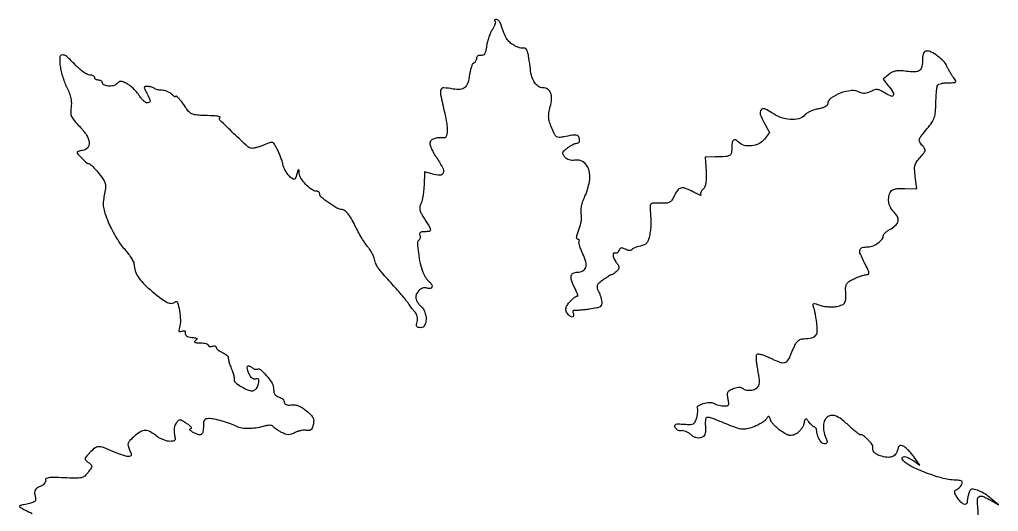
# Model space of a CAD drawing. Extents: x 0 to 388, y 0 to 389.
# Drawn here: x 0.3 to 387.5, y 194.3 to 389 of the extents above; entities that cross this region are included whole.
import ezdxf

# ---------------------------------------------------------------- set-up
doc = ezdxf.new("R2010")
doc.units = 0

msp = doc.modelspace()

# ---------------------------------------------------------------- linework, layer by layer
msp.add_lwpolyline([(379.469084, 192.961438, 0.049571), (379.405377, 195.57824, -0.027935), (379.186138, 198.819102, -0.23718), (379.807246, 200.091664, -0.265737), (381.136172, 200.267446, -0.033812), (383.82918, 198.94807), (387.5, 196.830893), (384.5, 199.436774, 0.039129), (382.171059, 201.159901, 0.043897), (379.687126, 202.424887, 0.047957), (377.527645, 203.063323, 0.249229), (376.378395, 202.711728, 0.114275), (376.019274, 202.136155, 0.01842), (375.634349, 200.862238, 0.020035), (375.298338, 199.33481, 0.018704), (375.076511, 197.75, -0.27519), (374.609035, 197.120489, -0.219809), (373.748819, 197.153001, -0.090206), (372.53343, 198.077788, -0.040119), (371.294217, 199.673721, -0.019536), (370.504941, 200.98753, -0.084622), (370.20859, 201.844149, -0.184819), (370.32232, 202.401508, -0.172234), (370.782623, 202.760874, 0.076453), (371.321869, 203.037757, 0.036417), (371.919998, 203.541322, 0.035013), (372.480871, 204.170296, 0.041732), (372.912847, 204.837153, 0.072933), (373.223514, 205.699486, 0.281514), (373.037306, 206.211761, 0.140467), (372.3281, 206.506787, 0.017595), (370.651388, 206.641084, -0.054607), (364.97723, 207.520982, -0.028977), (358.218355, 209.767479, -0.026393), (352.147752, 212.563366, -0.134005), (349.450422, 215.080219, -0.379133), (349.56273, 215.729787, -0.21488), (350.392844, 215.943068, -0.06929), (352.118765, 215.389843, -0.040638), (353.993894, 214.291723), (356.4328, 212.583447), (354.146857, 215.793758, 0.020571), (353.137532, 217.094494, 0.018828), (351.995699, 218.348279, 0.019217), (350.891388, 219.389532, 0.056608), (350.033813, 219.981904, 0.050934), (349.062544, 220.380713, 0.207707), (348.443334, 220.304946, 0.168302), (347.993906, 219.777787, 0.031658), (347.602674, 218.553062, -0.107724), (346.763583, 216.861701, -0.145092), (345.367925, 215.891484, -0.111525), (343.368234, 215.696561, -0.048541), (340.75, 216.287462, -0.042068), (339.204367, 216.946526, -0.108788), (338.285414, 217.726646, -0.126203), (337.856891, 218.742665, -0.067011), (337.837331, 220.117255, 0.186846), (337.746769, 220.47216, 0.016049), (337.168338, 221.23089, 0.019458), (336.391067, 222.112871, 0.013831), (335.455752, 223.041569, 0.014558), (334.512668, 223.877224, 0.030178), (333.721377, 224.46101, 0.047121), (333.170449, 224.74861, 0.532662), (333, 224.634008, -0.597635), (332.808014, 224.530756, -0.015248), (331.798872, 225.24271, -0.016817), (330.480366, 226.305743, -0.008838), (328.911053, 227.709694, 0.018602), (325.404956, 230.725208, 0.077955), (322.995692, 232.096743, 0.14802), (321.116449, 232.224768, 0.140798), (319.438786, 231.295929, 0.121702), (318.553082, 229.828969, 0.076173), (318.253957, 227.83521, 0.06145), (318.558265, 225.430498, 0.038896), (319.46556, 222.75, -0.04508), (319.727822, 221.942478, -0.163569), (319.67448, 221.412637, -0.210927), (319.329902, 221.103998, -0.078831), (318.674376, 221, -0.199565), (317.655259, 221.423631, -0.066987), (316.661404, 222.733388, -0.05805), (315.897774, 224.542711, -0.056122), (315.55922, 226.5, 0.077194), (315.47349, 226.895932, 0.070876), (315.270333, 227.260127, 0.074303), (314.984778, 227.538193, 0.102626), (314.658934, 227.683411, -0.106756), (314.249014, 227.870127, -0.02615), (313.674996, 228.346213, -0.025598), (313.060388, 228.973843, -0.023094), (312.490429, 229.682203, 0.018004), (311.658363, 230.738134, 0.323849), (311.262971, 230.835327, 0.228308), (310.944408, 230.484, 0.010426), (310.505258, 228.876971, -0.062693), (310.078298, 227.77984, -0.041802), (309.338401, 226.650285, -0.041781), (308.420233, 225.658703, -0.062308), (307.456603, 224.976774, -0.050911), (306.020674, 224.387095, -0.119322), (304.869417, 224.329014, -0.084972), (303.581922, 224.808712, -0.017655), (301.531335, 226.098596, -0.026243), (300.132591, 227.160323, -0.026178), (298.851546, 228.363564, -0.027109), (297.848694, 229.52994, -0.086143), (297.371774, 230.436942, 0.016622), (296.961821, 231.576013, 0.269909), (296.653743, 231.817508, 0.259282), (296.282344, 231.673536, 0.015557), (295.517915, 230.693613, -0.076199), (294.779813, 229.952669, -0.024877), (293.490271, 229.097681, -0.024135), (291.942383, 228.277085, -0.02501), (290.340626, 227.62018, -0.028977), (287.899502, 226.914925, -0.080035), (286.119008, 226.801567, -0.060852), (284.128137, 227.241968, -0.011784), (280.676712, 228.552239, 0.003113), (274.027467, 231.209319, 0.107816), (272.373531, 231.474771, 0.371543), (271.623848, 230.751982, 0.036696), (271.572872, 228.044979, -0.020801), (271.59967, 225.97328, -0.083872), (271.354209, 224.737103, -0.133845), (270.788447, 223.960291, -0.09223), (269.82331, 223.443921, -0.084024), (268.867725, 223.309572, -0.066835), (267.838128, 223.477256, -0.060768), (266.799979, 223.936269, -0.049336), (265.820531, 224.659867, 0.045694), (264.910677, 225.342328, 0.041483), (263.862836, 225.873685, 0.043968), (262.839386, 226.188608, 0.093828), (262.015301, 226.207998, -0.087973), (261.293382, 226.216597, -0.078366), (260.586299, 226.469759, -0.079752), (260.002, 226.922671, -0.096757), (259.634864, 227.509145, -0.129109), (259.548729, 228.291834, -0.275286), (259.919786, 228.746532, -0.094036), (260.933597, 228.911763, -0.011573), (263.184452, 228.801147, 0.017147), (265.671544, 228.706697, 0.123054), (266.829317, 228.991508, 0.167793), (267.538678, 229.749573, 0.039193), (268.130157, 231.414319, 0.018072), (268.399446, 232.580695, 0.022895), (268.559231, 233.675084, 0.021812), (268.609723, 234.582597, 0.142334), (268.488819, 235.018091, -0.409984), (268.71594, 236.012289, -0.067991), (270.687082, 236.921702, -0.056309), (273.192447, 237.387943, -0.141659), (274.991406, 237.004599, 0.03832), (275.865862, 236.619539, 0.023365), (276.947267, 236.295101, 0.023352), (278.055803, 236.072633, 0.037858), (279.013714, 236, 0.051608), (280.141513, 236.116719, 0.2235), (280.664865, 236.511298, 0.154262), (280.804006, 237.280794, 0.022249), (280.527848, 238.873208, -0.032152), (280.305837, 240.323301, -0.09955), (280.414828, 241.302883, -0.133115), (280.865178, 241.999456, -0.079856), (281.698393, 242.536841, -0.022425), (283.461852, 243.217991, -0.072993), (284.691436, 243.439243, -0.100244), (285.708263, 243.267301, -0.068535), (286.737014, 242.699685, 0.099087), (287.389332, 242.389781, 0.042074), (288.348845, 242.233076, 0.039466), (289.434065, 242.234272, 0.041501), (290.487014, 242.407385, 0.119825), (292.079105, 243.245204, 0.171312), (292.849429, 244.627101, 0.078045), (292.881919, 247.045691, 0.012176), (292.086785, 251.771535, -0.019787), (291.831267, 253.445516, -0.028566), (291.749289, 254.94031, -0.027895), (291.81787, 256.119277, -0.229755), (292.097936, 256.560528, -0.193255), (292.647303, 256.655833, -0.020554), (293.928946, 256.327028, -0.022973), (295.477905, 255.782287, -0.016493), (297.15543, 255.038993, 0.017806), (300.785209, 253.442062, 0.117437), (302.734372, 253.157325, 0.205243), (304.049201, 253.864752, 0.072841), (305.145951, 255.75, -0.009088), (306.779377, 259.61724, -0.06159), (307.846437, 261.393955, -0.124362), (308.976017, 262.269673, -0.08862), (310.539657, 262.644446, 0.030985), (313.684301, 263.02495, 0.162123), (315.19029, 263.85515, 0.177582), (315.822291, 265.37519, 0.038732), (315.721702, 268.25704, 0.009747), (315.484584, 270.045562, 0.008452), (315.167829, 271.910896, 0.008533), (314.82354, 273.590537, 0.024534), (314.508206, 274.737499, -0.022608), (314.129628, 276.094048, -0.351966), (314.325634, 276.499906, -0.188919), (314.91279, 276.541428, -0.008149), (316.911751, 275.880919, 0.042324), (318.365357, 275.508464, 0.024873), (320.149047, 275.29972, 0.024755), (321.965901, 275.268353, 0.038321), (323.525113, 275.438733, 0.047421), (325.704875, 276.066047, 0.179409), (326.744999, 276.996929, 0.121078), (327.150167, 278.619239, 0.016871), (327.045555, 282.107393, -0.066234), (327.140054, 283.483711, -0.115178), (327.615111, 284.519078, -0.088987), (328.600009, 285.407193, -0.028308), (330.340721, 286.357393, -0.016243), (331.785066, 286.986152, -0.016411), (333.262263, 287.517484, -0.016439), (334.576049, 287.89468, -0.061756), (335.425514, 288, 0.184814), (336.097491, 288.257165, 0.261208), (336.299933, 288.850532, 0.06906), (335.896223, 290.068327, 0.007794), (334.566298, 292.663309, -0.018083), (332.876516, 296.134602, -0.157512), (332.700044, 297.818751, -0.289342), (333.580601, 298.724392, -0.059103), (335.904029, 299, 0.096705), (337.904112, 299.390486, 0.064613), (339.940721, 300.54219, 0.068082), (341.488687, 302.072514, 0.163512), (342.006323, 303.578741, -0.184499), (342.185043, 304.037131, -0.028849), (342.890181, 304.72978, -0.028831), (343.859442, 305.483795, -0.021542), (345.006323, 306.20349, 0.061482), (347.044671, 307.721589, 0.167199), (347.859201, 309.299581, 0.170178), (347.523807, 311.025358, 0.064168), (346, 313, -0.083241), (344.74529, 314.76013, -0.079772), (344.109769, 316.85919, -0.081615), (344.170149, 319.008494, -0.093613), (344.926608, 320.91549, -0.139555), (345.608659, 321.524835, -0.05882), (346.780119, 321.931769, -0.043255), (348.413879, 322.145978, -0.020433), (350.541852, 322.152475), (355.261114, 321.973971), (354.617372, 326.826736, -0.018568), (354.350508, 329.634706, -0.076364), (354.511787, 331.330672, -0.091658), (355.158353, 332.7403, -0.033652), (356.54164, 334.450429, 0.014979), (358.006595, 336.129318, 0.116907), (358.459312, 337.055278, 0.189208), (358.334149, 337.872314, 0.052438), (357.554825, 338.939419, -0.042142), (356.395276, 340.460531, -0.208351), (356.231457, 341.500295, -0.103731), (356.846214, 342.737128, -0.007), (359.343129, 345.812238, 0.024679), (361.176824, 348.24117, 0.067477), (362.134771, 350.162304, 0.061139), (362.596712, 352.376473, 0.017595), (362.766198, 355.877865, -0.009475), (362.84326, 358.275438, -0.012377), (363.009465, 360.462945, -0.010007), (363.228436, 362.269819, -0.103609), (363.482086, 362.971014, -0.160229), (363.955063, 363.368965, -0.03536), (364.977842, 363.697735, -0.033346), (366.270318, 363.924466, -0.026753), (367.680989, 364, 0.007554), (370.027042, 364.035444, 0.210886), (370.56661, 364.293359, 0.329641), (370.602575, 364.789437, 0.015769), (369.611884, 366.25, -0.014953), (368.919748, 367.266834, -0.010082), (368.188853, 368.465473, -0.010162), (367.528298, 369.654503, -0.019822), (367.059351, 370.632461, 0.092835), (365.774453, 372.540631, 0.040006), (363.445756, 374.554645, 0.039335), (360.904404, 376.12841, 0.130489), (359, 376.54692, 0.152058), (358.357345, 376.31597, 0.117202), (357.880161, 375.738572, 0.079204), (357.589234, 374.795539, 0.034984), (357.496172, 373.491046, -0.044856), (357.218705, 370.448072, -0.18391), (356.275782, 368.890399, -0.166174), (354.465955, 368.263674, -0.035191), (351.085914, 368.488184, 0.019832), (348.605616, 368.729575, 0.056724), (346.878279, 368.632799, 0.073638), (345.48492, 368.176762, 0.054389), (344.118829, 367.297306), (341.850141, 365.460233), (343.92507, 362.822387, -0.022176), (345.795099, 360.214959, -0.242943), (345.92126, 358.972259, -0.424693), (345.078207, 358.623647, -0.035395), (342.75, 359.841311, 0.020697), (340.862591, 360.900163, 0.088556), (339.631812, 361.271759, 0.110875), (338.493304, 361.152601, 0.041896), (337.016435, 360.512687, -0.03763), (335.772534, 359.961086, -0.066657), (334.676733, 359.728615, -0.075982), (333.66095, 359.8057, -0.066092), (332.661138, 360.181353, 0.146963), (329.326059, 360.855883, 0.066037), (324.92607, 359.852734, 0.069259), (321.202736, 357.845964, 0.238938), (320, 355.472821, -0.232703), (319.749387, 354.963497, -0.051393), (318.897196, 354.436825, -0.043305), (317.683629, 353.974048, -0.029807), (316.245773, 353.655291, 0.03848), (314.684943, 353.28079, 0.032156), (313.099806, 352.653727, 0.033348), (311.719796, 351.88604, 0.072217), (310.807992, 351.088719, -0.160081), (308.56263, 349.726771, -0.075818), (305.148374, 349.465367, -0.067094), (301.339372, 350.272933, -0.069076), (297.921081, 352.056195, 0.055557), (295.109394, 353.620737, 0.33574), (293.592155, 353.231619, 0.25925), (293.295643, 351.446305, 0.042346), (294.803264, 348.136254), (296.986223, 344.252203), (294.920532, 341.626102, -0.11099), (292.752148, 339.861087, -0.087195), (289.838688, 338.997439, -0.090631), (286.909419, 339.192627, -0.135341), (284.690476, 340.452381, 0.079653), (283.497758, 341.3155, 0.320163), (282.657895, 341.186638, 0.172145), (282.134091, 340.123806, 0.029246), (282, 337.833333, -0.056607), (281.792814, 336.009155, -0.224196), (281.112704, 335.145899, -0.102275), (279.633958, 334.75478, -0.00785), (275.5, 334.593345), (271.5, 334.5), (271.835172, 328.906601, -0.016028), (271.910473, 326.198469, -0.04072), (271.742335, 324.240159, -0.057717), (271.3273, 322.809498, -0.09724), (270.632791, 321.775648, 0.044704), (270.095914, 321.133111, 0.063693), (269.753219, 320.474026, 0.082496), (269.644112, 319.899432, 0.19911), (269.797619, 319.503711, -0.747465), (269.737465, 319.398802, -0.040143), (269.161876, 319.58561, -0.016622), (268.080842, 320.077881, -0.006823), (266.647065, 320.813779, 0.029813), (263.660355, 322.177177, 0.15105), (261.855502, 322.30154, 0.184194), (260.497851, 321.381979, 0.048647), (259.18629, 319.058729, -0.040845), (258.313829, 317.455473, -0.132907), (257.417616, 316.659033, -0.105549), (256.118596, 316.32466, -0.020833), (253.699278, 316.324768, 0.012343), (251.156723, 316.368048, 0.130686), (250.165218, 316.096241, 0.236419), (249.730941, 315.431978, 0.049504), (249.708338, 314, -0.007702), (249.951782, 310.411655, -0.019284), (249.987926, 307.78719, -0.024061), (249.823757, 305.539373, -0.020708), (249.44054, 303.200858, -0.037412), (248.959509, 301.519333, -0.098362), (248.307489, 300.454685, -0.107437), (247.336627, 299.774478, -0.049965), (245.858479, 299.321696, 0.023286), (244.708658, 299.035486, 0.027325), (243.651695, 298.655454, 0.027896), (242.809212, 298.242684, 0.127147), (242.418502, 297.868134, -0.195402), (242.066979, 297.611143, -0.078739), (241.46363, 297.557799, -0.061697), (240.712893, 297.703899, -0.044017), (239.924475, 298.04042, 0.03454), (238.922618, 298.490641, 0.136883), (238.256225, 298.544881, 0.183167), (237.770532, 298.244973, 0.072349), (237.380379, 297.548868, -0.06213), (237.088276, 297.001902, -0.093014), (236.700758, 296.625617, -0.121282), (236.282536, 296.475879, -0.165487), (235.895215, 296.564761, 0.373579), (235.28811, 296.465868, 0.213678), (235.073646, 295.700634, 0.07443), (235.538899, 294.176987, 0.050844), (236.481245, 292.628013, -0.029501), (237.191672, 291.565054, -0.130226), (237.391694, 290.845643, -0.154016), (237.193296, 290.189047, -0.046616), (236.52087, 289.378013, -0.020401), (235.948415, 288.850459, -0.024539), (235.367897, 288.404791, -0.024341), (234.851729, 288.083336, -0.12777), (234.530936, 288, 0.128268), (234.158186, 287.902777, 0.009541), (233.243189, 287.367444, 0.012736), (232.166647, 286.671448, 0.009313), (231.006411, 285.846619, 0.021239), (229.447763, 284.588492, 0.11264), (228.810511, 283.705015, 0.164316), (228.743234, 282.807532, 0.060197), (229.210822, 281.606076, -0.028626), (229.656703, 280.644432, -0.017918), (230.071847, 279.474893, -0.017972), (230.399011, 278.289615, -0.03102), (230.573399, 277.281893, -0.093244), (230.479108, 276.0536, -0.193758), (229.910752, 275.298684, -0.089448), (228.612173, 274.803562, -0.011489), (225.659481, 274.318371, -0.006462), (223.619698, 274.057989, -0.008596), (221.759247, 273.877237, -0.0064), (220.204905, 273.773157, -0.082113), (219.627319, 273.83683, 0.230736), (219.352838, 273.786916, 0.191951), (219.1941, 273.532648, 0.096058), (219.200065, 273.063924, 0.040561), (219.377999, 272.457334, -0.175246), (219.395863, 271.538528, -0.391305), (218.832052, 271.232497, -0.131324), (217.731419, 271.847911, -0.059334), (216.682299, 273.141884, -0.110782), (216.376148, 274.001662, -0.108155), (216.462578, 274.917887, -0.0743), (216.985149, 275.97834, -0.027386), (218.011536, 277.298257, -0.022213), (218.940475, 278.275393, -0.033718), (219.837479, 279.029167, -0.036062), (220.599555, 279.506255, -0.266243), (221.012019, 279.492572, 0.660406), (221.152838, 279.591779, 0.032402), (220.942397, 280.337534, 0.020456), (220.474861, 281.505647, 0.009455), (219.77706, 282.985805, -0.031842), (218.613526, 285.770492, -0.131394), (218.485446, 287.575701, -0.234753), (219.276713, 288.613082, -0.11501), (220.936572, 289, 0.115204), (223.098265, 289.504772, 0.205649), (224.263044, 290.86993, 0.141822), (224.305416, 293.105398, 0.049198), (223.154644, 296.152234, -0.016619), (222.400185, 297.813872, -0.023189), (221.845736, 299.348933, -0.020806), (221.509632, 300.61936, -0.19507), (221.602457, 301.165778, 0.106777), (221.715169, 301.483575, 0.18111), (221.651555, 301.754947, 0.162964), (221.416419, 301.937104, 0.084205), (221.045597, 302, -0.341699), (220.707403, 302.261673, -0.095641), (220.6624, 302.974456, -0.049223), (220.927942, 304.12927, -0.017851), (221.521078, 305.704689, 0.033112), (222.071588, 307.31411, 0.027465), (222.446355, 309.085753, 0.02833), (222.60839, 310.752677, 0.064203), (222.497284, 312.012366, -0.070822), (222.395227, 313.374309, -0.033884), (222.630749, 315.116735, -0.030582), (223.155046, 317.062212, -0.02538), (223.940824, 319.057676, 0.063784), (225.699902, 324.774897, 0.113891), (225.427359, 329.661758, 0.177541), (223.260652, 332.608994, 0.196035), (219.805599, 333.30317, -0.058727), (218.698124, 333.223778, -0.06633), (217.649436, 333.412679, -0.069115), (216.722576, 333.858915, -0.07297), (215.971614, 334.534203, -0.048333), (215.292301, 335.535436, -0.190111), (215.201923, 336.261698, -0.138537), (215.629758, 336.996513, -0.021894), (216.893217, 338.114616, -0.02753), (217.892059, 338.836196, -0.027268), (218.967236, 339.446168, -0.02834), (219.964143, 339.873374, -0.087269), (220.684108, 340, 0.114712), (221.24134, 340.129547, 0.138988), (221.638672, 340.48732, 0.119585), (221.8266, 341.047847, 0.072436), (221.785009, 341.75, 0.124205), (221.291881, 342.768443, 0.189326), (220.439491, 343.232451, 0.074797), (218.870424, 343.193162, 0.009228), (215.5, 342.535156, -0.041697), (213.716549, 342.305778, -0.172783), (212.694212, 342.619361, -0.11958), (211.889643, 343.588348, -0.015673), (210.780959, 346.047289, -0.023466), (209.927687, 348.419248, -0.058075), (209.593109, 350.23341, -0.058258), (209.685195, 352.0725, -0.023736), (210.217657, 354.523979, 0.049176), (210.729697, 357.636102, 0.109478), (210.36504, 359.996309, 0.158421), (209.174643, 361.451599, 0.143717), (207.306127, 362, -0.146667), (205.561208, 362.523096, -0.097654), (204.06251, 363.997435, -0.075655), (202.94908, 366.31495, -0.046933), (202.339118, 369.277404, 0.007742), (201.768343, 373.829156, 0.040492), (201.214818, 376.290945, 0.101717), (200.557382, 377.48064, 0.312093), (199.713118, 377.703595, -0.12284), (199.066487, 377.637158, -0.03403), (198.060991, 377.851583, -0.03219), (196.918005, 378.259113, -0.028832), (195.792383, 378.823127, -0.058181), (194.166107, 380.029873, -0.066629), (192.945074, 381.530212, -0.046197), (191.866981, 383.718671, -0.013621), (190.62512, 387.25, 0.05797), (190.320859, 387.91919, 0.061533), (189.876032, 388.485937, 0.068947), (189.364691, 388.870449, 0.127454), (188.864718, 389, 0.056788), (188.45161, 388.952929, 0.17081), (188.215458, 388.803136, 0.254312), (188.178137, 388.584557, 0.114609), (188.336841, 388.329826, -0.230577), (188.484178, 387.902694, -0.046998), (188.308608, 387.098691, -0.040711), (187.904654, 386.116804, -0.028248), (187.299633, 385.079826, 0.042336), (186.604079, 383.80668, 0.020668), (185.927378, 382.082824, 0.020337), (185.367379, 380.220311, 0.027684), (185.025726, 378.5, -0.019688), (184.665087, 376.518882, -0.084004), (184.212862, 375.409433, -0.160496), (183.587259, 374.884785, -0.137827), (182.729601, 374.793837, 0.078855), (182.053727, 374.801202, 0.112202), (181.495765, 374.584817, 0.126879), (181.131599, 374.17374, 0.11869), (181, 373.62717, -0.067701), (180.920445, 373.042318, -0.065083), (180.687301, 372.491456, -0.070063), (180.342495, 372.056463, -0.110166), (179.935491, 371.81183, 0.198493), (179.488406, 371.424707, 0.030663), (179.017663, 370.323459, 0.030235), (178.600009, 368.882956, 0.022107), (178.30581, 367.243316, -0.040643), (177.587286, 363.946271, -0.138424), (176.410887, 362.114618, -0.164729), (174.587947, 361.347637, -0.064382), (171.825803, 361.504857, 0.028976), (168.130227, 361.978653, 0.336788), (166.9853, 361.228308, 0.137529), (166.854702, 359.299386, 0.004942), (168.45348, 352, -0.019095), (169.239022, 347.855652, -0.044015), (169.432724, 344.692754, -0.072917), (169.084899, 342.695035, -0.363405), (168.18906, 342.138735, 0.047732), (166.331936, 342.224292, 0.059415), (164.629452, 341.935475, 0.070869), (163.32, 341.337725, 0.160008), (162.639261, 340.502313, 0.159743), (162.597128, 339.653528, 0.02961), (163.105138, 338.152854, 0.029091), (163.938136, 336.400672, 0.022937), (165.032272, 334.607289, -0.022876), (167.568432, 330.451437, -0.187465), (167.854446, 328.28996, -0.358488), (166.609819, 327.356891, -0.057924), (163.392372, 327.87895), (160.5, 328.699952), (160.276835, 323.334376, -0.016163), (160.114102, 321.136078, -0.016493), (159.810308, 318.967722, -0.016487), (159.422947, 317.106107, -0.063404), (159.002038, 316.003808, 0.087572), (158.615743, 314.82511, 0.096332), (158.675826, 313.626143, 0.062592), (159.240398, 312.158205, 0.01773), (160.475203, 310.03928, -0.005675), (162.514783, 306.72564, -0.133089), (162.81222, 305.67456, -0.374204), (162.354555, 305.136678, -0.037431), (160.531385, 305, 0.034688), (159.436429, 304.923946, 0.122616), (158.787457, 304.662698, 0.20741), (158.524861, 304.219666, 0.123736), (158.599558, 303.601151, -0.067624), (158.735591, 303.023726, -0.07269), (158.707352, 302.445532, -0.081182), (158.525024, 301.955101, -0.125472), (158.212725, 301.631471, 0.277119), (157.656878, 300.554739, 0.015316), (158.030378, 296.624568, 0.023376), (158.759096, 292.432717, 0.037466), (159.809972, 288.958903, 0.031383), (160.302411, 287.889127, 0.023437), (160.971274, 286.775854, 0.023882), (161.70373, 285.783068, 0.048709), (162.384814, 285.095596, -0.084437), (163.336404, 283.98759, -0.230222), (163.425412, 282.985243, -0.29249), (162.723661, 282.465264, -0.109181), (161.45524, 282.65555, 0.159821), (160.015149, 282.726816, 0.104181), (158.522338, 281.958866, 0.098194), (157.398136, 280.603109, 0.124776), (157, 279.032543, 0.089048), (157.141726, 278.24307, 0.04), (157.5875, 277.284299, 0.037937), (158.234702, 276.319784, 0.042122), (159, 275.5, -0.117617), (160.553597, 273.234344, -0.092553), (161.094883, 270.298733, -0.121302), (160.503104, 267.918339, -0.278295), (158.980948, 267, -0.054519), (157.982179, 267.109228, -0.204841), (157.480966, 267.468526, -0.165601), (157.333371, 268.139474, -0.033566), (157.553276, 269.356244, 0.056302), (157.693676, 270.402308, 0.05757), (157.59527, 271.445224, 0.061066), (157.274056, 272.379737, 0.082675), (156.757555, 273.106244, -0.019981), (156.158386, 273.758439, -0.012261), (155.503192, 274.571029, -0.012286), (154.893332, 275.408382, -0.021372), (154.435227, 276.135557, 0.038305), (153.792424, 277.083238, 0.004786), (152.224741, 279.013349, 0.005613), (150.312335, 281.270301, 0.004626), (148.223467, 283.635557, -0.00183), (143.684861, 288.717134, -0.025344), (142.146516, 290.640302, -0.060814), (141.329012, 292.127791, -0.033799), (140.689952, 294.099193, 0.041977), (140.299547, 295.239689, 0.0221), (139.637035, 296.583949, 0.021829), (138.831986, 297.90962, 0.031271), (137.997942, 299.002373, -0.034174), (137.008636, 300.314255, -0.009857), (135.662959, 302.469769, -0.009866), (134.238134, 304.966099, -0.010363), (132.936944, 307.47652, 0.015032), (131.437865, 310.303809, 0.040454), (130.157013, 312.182248, 0.060226), (128.994836, 313.311817, 0.144922), (127.883983, 313.733786, -0.1108), (125.761246, 314.38087, -0.025387), (122.579006, 316.408712, -0.020961), (119.626744, 318.700117, -0.220695), (119, 320.050891, 0.12957), (118.903943, 320.415343, 0.097842), (118.632812, 320.730482, 0.086361), (118.227624, 320.948151, 0.073983), (117.75, 321.031601, -0.154379), (115.880802, 321.675224, -0.042984), (113.532055, 323.751374, -0.043289), (111.558658, 326.219415, -0.139295), (110.921053, 328.202034, 0.022249), (110.824674, 329.422075, 0.675322), (110.609545, 329.479196, 0.081998), (110.278068, 328.840551, 0.002993), (109.443453, 326.227319, -0.457011), (108.550705, 325.838982, -0.096685), (106.996823, 326.995451, -0.058559), (105.363259, 329.277689, -0.072191), (104.441919, 331.724564, 0.023469), (104.094636, 333.014882, 0.011584), (103.539491, 334.619837, 0.011469), (102.885268, 336.26201, 0.016423), (102.224949, 337.683392, 0.018533), (101.126656, 339.671056, 0.175429), (100.383059, 340.274354, 0.167509), (99.408522, 340.276642, 0.016549), (97.186343, 339.433392, -0.013404), (95.767358, 338.884697, -0.013981), (94.340652, 338.421059, -0.013772), (93.08817, 338.089611, -0.057854), (92.316309, 338, -0.186445), (90.574825, 338.672769, -0.006207), (85.052868, 343.814209, -0.004541), (79.536889, 349.17601, -0.415705), (79.53428, 350.200947, 0.535568), (79.467975, 350.531446, 0.06785), (78.617562, 350.752146, 0.020167), (76.674843, 350.904179, 0.002548), (72.468451, 351.041667, -0.022844), (70.024756, 351.221008, -0.075622), (68.474258, 351.649946, -0.095237), (67.320196, 352.457837, -0.050328), (66.231416, 353.833333, 0.016113), (64.766282, 355.969306, 0.025775), (63.367169, 357.681936, 0.039387), (62.330536, 358.658444, 0.629601), (62, 358.5, -0.462176), (61.868471, 358.388102, -0.093464), (61.538393, 358.507589, -0.043673), (61.032457, 358.869544, -0.01928), (60.428571, 359.428571, 0.060123), (59.661559, 360.030391, 0.039058), (58.654315, 360.538393, 0.03897), (57.576332, 360.885061, 0.058377), (56.595238, 361, -0.027589), (55.678946, 361.050598, -0.02965), (54.795951, 361.201817, -0.031009), (54.06063, 361.421962, -0.10855), (53.646296, 361.687038, 0.089256), (53.251833, 361.961187, 0.03034), (52.598108, 362.213733, 0.029043), (51.826861, 362.410605, 0.029588), (51.042775, 362.515267, 0.038559), (49.96691, 362.511458, 0.339813), (49.636442, 362.212269, 0.156165), (49.717642, 361.590862, 0.009372), (50.563146, 359.877889, -0.009087), (51.670173, 357.638299, -0.098497), (51.913119, 356.664714, -0.311826), (51.612364, 356.181098, -0.103416), (50.75, 356.002875, -0.155542), (50.139315, 356.199109, -0.034399), (49.279688, 356.90613, -0.032613), (48.357415, 357.899049, -0.026411), (47.5, 359.073748, 0.03362), (46.538077, 360.35253, 0.023667), (45.29849, 361.658147, 0.023987), (43.987216, 362.799078, 0.045347), (42.814009, 363.563452, 0.020774), (41.282161, 364.29451, 0.10198), (40.347776, 364.48438, 0.14196), (39.575027, 364.258135, 0.05469), (38.694843, 363.551986, -0.145008), (37.289657, 362.789084, -0.077205), (35.296966, 362.67882, -0.089127), (33.596361, 363.161605, -0.28658), (33, 364.116631, 0.166062), (32.884904, 364.45362, 0.095369), (32.559375, 364.74051, 0.076307), (32.073739, 364.934428, 0.056959), (31.5, 365, -0.064853), (30.926543, 365.074694, -0.082425), (30.440625, 365.29375, -0.098894), (30.115568, 365.618646, -0.148195), (30, 366, 0.184376), (29.854275, 366.381748, 0.09034), (29.437272, 366.70625, 0.070204), (28.817373, 366.926175, 0.050228), (28.084332, 367, -0.125888), (27.105261, 367.250476, -0.027628), (25.617964, 368.175, -0.027094), (23.969978, 369.468804, -0.02314), (22.378275, 371, 0.019372), (18.934646, 374.363038, 0.207409), (17.125391, 374.974277, 0.380876), (16.164492, 373.962789, 0.042061), (16.345384, 370.496801, 0.026808), (16.734598, 368.471044, 0.01572), (17.404895, 366.094077, 0.015696), (18.227171, 363.752322, 0.025672), (19.085479, 361.832447, -0.026532), (20.017128, 359.738881, -0.040909), (20.571809, 357.837653, -0.045364), (20.774347, 356.027568, -0.045441), (20.646926, 354.211688, 0.046986), (20.510303, 352.174735, 0.09928), (20.861765, 350.638023, 0.070713), (21.869933, 349.043983, 0.015376), (24.059561, 346.626043, -0.046183), (26.743435, 343.268413, -0.114665), (27.826811, 340.334264, -0.208985), (27.219207, 338.273123, -0.184814), (25.25, 337.180449, 0.017613), (24.387703, 337.026831, 0.027564), (23.660938, 336.828322, 0.026156), (23.11934, 336.615729, 0.294183), (23, 336.430449, 0.193344), (23.273837, 335.748762, 0.009277), (25.037599, 333.974761, 0.009498), (26.863497, 332.271225, 0.185005), (27.571429, 332, -0.177886), (28.239206, 331.75466, -0.024016), (29.347973, 330.71717, -0.020527), (30.782041, 329.113181, -0.007797), (32.653326, 326.76515, -0.036278), (33.753006, 325.104007, -0.088867), (34.233059, 323.724903, -0.073123), (34.252039, 322.105192, -0.018968), (33.804019, 319.52922, 0.030221), (33.402819, 316.869372, 0.058187), (33.460831, 314.718106, 0.046459), (34.032706, 312.340639, 0.013296), (35.353503, 308.78314, 0.023307), (36.587478, 306.083225, 0.015859), (38.22771, 303.130235, 0.016007), (39.996194, 300.375663, 0.030707), (41.614098, 298.308782, -0.017377), (43.061171, 296.558301, -0.020238), (44.307503, 294.796069, -0.019675), (45.232499, 293.237986, -0.103514), (45.515598, 292.289711, 0.053715), (46.059371, 289.479739, 0.068446), (47.170954, 287.08862, 0.053761), (49.111325, 284.685487, 0.020399), (52.28956, 281.764017, 0.011224), (56.239945, 278.568914, 0.052561), (58.725326, 277.036157, 0.112894), (60.460973, 276.643011, 0.198371), (61.798781, 277.198781, -0.557129), (62.721855, 276.981479, -0.038221), (63.521956, 273.802834, -0.03406), (63.920049, 269.916944, -0.08554), (63.533343, 267.105054, 0.023157), (63.249447, 266.042248, 0.198241), (63.334232, 265.567398, 0.303861), (63.692238, 265.410642, 0.047317), (64.475503, 265.628973, -0.049577), (65.156341, 265.815449, -0.174248), (65.596706, 265.736785, -0.23156), (65.810092, 265.420756, -0.087125), (65.790894, 264.872681, 0.180039), (65.879189, 264.278153, 0.123694), (66.348433, 263.774287, 0.079651), (67.208339, 263.394541, 0.035872), (68.424325, 263.166756, -0.014337), (69.833269, 262.965131, -0.130196), (70.39292, 262.708635, -0.413476), (70.425643, 262.375714, -0.080266), (69.924325, 261.932069, 0.103956), (69.509204, 261.528392, 0.451872), (69.585805, 261.236466, 0.102891), (70.246896, 261.060386, 0.012634), (71.75, 261.015313, -0.028208), (72.995232, 260.939118, -0.044144), (74.045312, 260.719967, -0.05488), (74.781349, 260.405625, -0.270717), (75, 260.031385, 0.184534), (75.122486, 259.710807, 0.147206), (75.440625, 259.516384, 0.100118), (75.925634, 259.488865, 0.055937), (76.5, 259.638374, -0.054518), (77.074435, 259.789636, -0.098046), (77.559375, 259.766867, -0.14594), (77.87738, 259.579593, -0.189403), (78, 259.267504, 0.179522), (78.163188, 258.827643, 0.041416), (78.736197, 258.263623, 0.037679), (79.546722, 257.685732, 0.029143), (80.506204, 257.179127, -0.026206), (81.454134, 256.685714, -0.038046), (82.227753, 256.146878, -0.042759), (82.752231, 255.638407, -0.235949), (82.847445, 255.268612, 0.07998), (82.826195, 254.858715, 0.021448), (82.924451, 254.211717, 0.021163), (83.101227, 253.476374, 0.020449), (83.341241, 252.75, -0.000041), (83.641054, 251.953347, -0.000024), (83.999695, 251, -0.000024), (84.358232, 250.046651, -0.000041), (84.657719, 249.25, -0.023826), (84.898258, 248.503875, -0.021251), (85.077371, 247.709343, -0.021802), (85.176754, 246.981113, -0.059623), (85.162717, 246.462655, 0.26667), (85.588067, 245.382178, 0.028906), (87.859643, 243.77159, 0.033755), (90.41073, 242.406043, 0.106396), (92.297303, 242, 0.095179), (92.911785, 242.11804, 0.066844), (93.527014, 242.46465, 0.064569), (94.049697, 242.977095, 0.075122), (94.393011, 243.581787, 0.029367), (94.925281, 245.256736, 0.12354), (94.928567, 246.303769, 0.286982), (94.465584, 246.751954, 0.145163), (93.624455, 246.686132, -0.163255), (92.986987, 246.658861, -0.098311), (92.308008, 247.009667, -0.07357), (91.651478, 247.71294, -0.044187), (91.087015, 248.708369, -0.038721), (90.416173, 250.545444, -0.167388), (90.483666, 251.688432, -0.413632), (91.105995, 251.948406, -0.099502), (92.138522, 251.261478, 0.068384), (92.650505, 250.873201, 0.059914), (93.271328, 250.616117, 0.062823), (93.902228, 250.522417, 0.097398), (94.442918, 250.616469, -0.285869), (95.63591, 250.386442, -0.024869), (97.89285, 248.076095, -0.029875), (99.928117, 245.476551, -0.121632), (100.63465, 243.613284, -0.001906), (100.694545, 243.101726, -0.001069), (100.763631, 242.479635, -0.001067), (100.830732, 241.850944, -0.001741), (100.88465, 241.317388, 0.132857), (101.073327, 240.818242, 0.058931), (101.553616, 240.295702, 0.05245), (102.226393, 239.830501, 0.048247), (103, 239.5, -0.058792), (103.764766, 239.154082, -0.062108), (104.4125, 238.644816, -0.069457), (104.851749, 238.057024, -0.126435), (105, 237.480121, 0.158631), (105.18751, 236.903967, 0.146095), (105.683883, 236.525542, 0.089089), (106.531106, 236.368282, 0.032767), (107.75, 236.441122, -0.068022), (109.179677, 236.425914, -0.058332), (110.633905, 236.03438, -0.049598), (112.158569, 235.24324, -0.029617), (113.802516, 234.026945, -0.021942), (115.528229, 232.450975, -0.085331), (116.361816, 231.274891, -0.115504), (116.623489, 230.084383, -0.058134), (116.423315, 228.550487, -0.035957), (115.996979, 227.25438, -0.119248), (115.473953, 226.532566, -0.160096), (114.777377, 226.247148, -0.081973), (113.826821, 226.335036, 0.076014), (112.906443, 226.431141, 0.03486), (111.705029, 226.289462, 0.033499), (110.436129, 225.959979, 0.039409), (109.292534, 225.476744, -0.032915), (107.785444, 224.81674, -0.090465), (106.645125, 224.625068, -0.087062), (105.485017, 224.845288, -0.029), (103.899924, 225.551751, -0.016387), (102.795996, 226.169273, -0.018107), (101.771959, 226.838729, -0.017773), (100.943733, 227.469339, -0.08292), (100.549928, 227.919215, 0.194929), (100.10135, 228.247788, 0.0614), (99.260331, 228.353051, 0.045994), (98.12302, 228.250353, 0.024335), (96.743117, 227.926327, -0.031919), (93.736092, 227.268142, -0.036766), (90.809191, 227.038878, -0.040544), (88.216522, 227.237271, -0.077752), (86.236431, 227.877244, 0.031396), (83.712717, 228.959243, 0.016755), (80.476719, 229.991367, 0.01617), (77.318942, 230.773862, 0.052691), (75.179002, 231, 0.065804), (74.085367, 230.855443, 0.169162), (73.435227, 230.412577, 0.128517), (73.09541, 229.566758, 0.031608), (73, 228.059017, -0.038047), (72.824946, 225.761875, -0.218449), (72.170473, 224.76784, -0.228429), (71.013444, 224.640933, -0.041431), (68.987451, 225.552301, -0.020349), (68.05446, 226.11949, -0.094246), (67.605531, 226.559051, -0.382749), (67.639077, 226.830205, -0.173872), (68, 226.971154, 0.313401), (68.282499, 227.179483, 0.245812), (68.222481, 227.565862, 0.067181), (67.601512, 228.205833, 0.020225), (66.5, 229.002003, 0.012273), (64.637075, 230.172236, 0.119305), (63.753103, 230.444562, 0.203858), (63.062159, 230.199491, 0.047554), (62.22118, 229.264871, 0.075486), (61.754166, 228.382919, 0.047092), (61.473161, 227.2454, 0.044522), (61.399152, 225.99429, 0.04661), (61.550636, 224.769457, -0.024682), (61.814338, 223.203681, -0.177582), (61.639693, 222.471016, -0.212618), (61.054336, 222.098872, -0.036842), (59.714314, 222, -0.058979), (58.605762, 222.13122, -0.031641), (57.287265, 222.537499, -0.031022), (55.97708, 223.129191, -0.042084), (54.884859, 223.829783, 0.031608), (52.027909, 225.747868, 0.12556), (50.012563, 226.323567, 0.143984), (48.12452, 225.826218, 0.046443), (45.773498, 224.088928, 0.016831), (43.953021, 222.348677, 0.106067), (43.271672, 221.268934, 0.150616), (43.214744, 220.187552, 0.045315), (43.765595, 218.615118, -0.014403), (44.393377, 217.124969, -0.144526), (44.448668, 216.459176, -0.293172), (44.113464, 216.116634, -0.059713), (43.228561, 216.021962, -0.062563), (42.290886, 216.151871, -0.013698), (40.727249, 216.618521, -0.014058), (38.936494, 217.263149, -0.013083), (37.140796, 218.021962, 0.015947), (33.482971, 219.543027, 0.105384), (31.53672, 219.841556, 0.148642), (29.959372, 219.260561, 0.042167), (27.993152, 217.492711, 0.011802), (26.558245, 215.891203, 0.144438), (26.226536, 215.148592, 0.23594), (26.442065, 214.519783, 0.036469), (27.476989, 213.640484, -0.031679), (28.54295, 212.752238, -0.210626), (28.804564, 212.129247, -0.143906), (28.569196, 211.377601, -0.012677), (27.408151, 209.732796, -0.057275), (26.042958, 208.280357, -0.120507), (24.665955, 207.59457, -0.061319), (22.568848, 207.384736, -0.006942), (17.791032, 207.559882, 0.006613), (13.870895, 207.706172, 0.037312), (11.781193, 207.600522, 0.105451), (10.785034, 207.253482, 0.362721), (10.57967, 206.652979, -0.18675), (10.577987, 206.060286, -0.084353), (10.171773, 205.383226, -0.064866), (9.428877, 204.714986, -0.043895), (8.436526, 204.153033, 0.036986), (7.109817, 203.425723, 0.122988), (6.436575, 202.703982, 0.137652), (6.22287, 201.8007, 0.051204), (6.411313, 200.497335, -0.042879), (6.626914, 199.163032, -0.173238), (6.41151, 198.380397, -0.154515), (5.729172, 197.858938, -0.032191), (4.263425, 197.43495, 0.000947), (3.132112, 197.183019, 0.000989), (2.018006, 196.930385, 0.000949), (1.056113, 196.708343, 0.004367), (0.5, 196.573727, 0.646187), (0.406758, 196.053009, 0.028039), (2.51882, 194.773912, 0.025678), (5.248204, 193.498526, 0.053088)], format="xyb")

doc.saveas('drawing.dxf')
